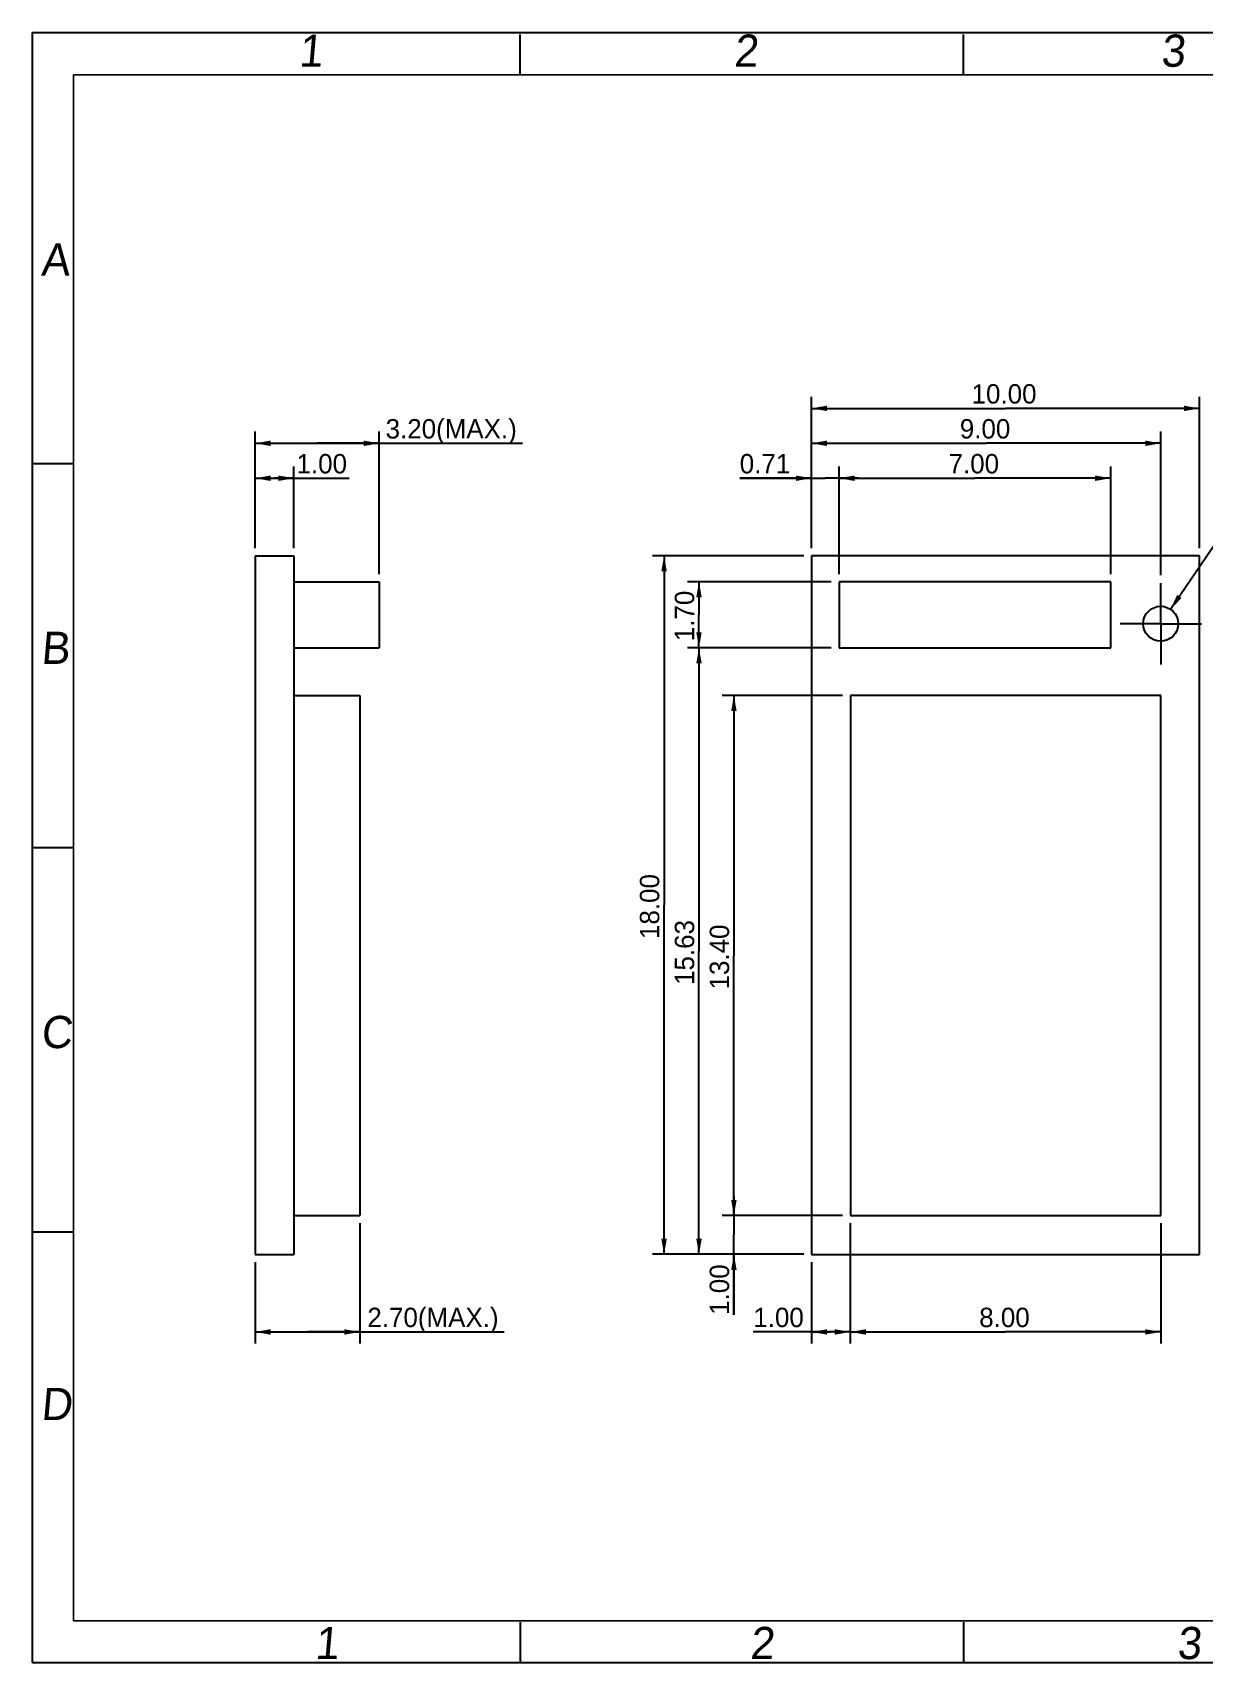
# Model space of a CAD drawing. Extents: x 0 to 297, y 0 to 210.
# Drawn here: x 0 to 151, y 0 to 210 of the extents above; entities that cross this region are included whole.
import ezdxf

# ---------------------------------------------------------------- set-up
doc = ezdxf.new("R2010")
doc.units = 0
doc.header["$LTSCALE"] = 16.335
doc.linetypes.add('CENTER', pattern=[0.6, 0.375, -0.075, 0.075, -0.075])
doc.layers.get('0').update_dxf_attribs({"linetype": 'CONTINUOUS'})
doc.layers.add('DEFAULT_1', color=7, linetype='CENTER')
doc.styles.add('TEXTSTYLE_1', font='txt')
doc.dimstyles.get("Standard").update_dxf_attribs({"dimtxt": 2.5, "dimasz": 2, "dimexe": 0.18, "dimexo": 0.0625, "dimgap": 0.09, "dimtad": 1, "dimzin": 0, "dimblk": '_FILLED', "dimblk1": '_FILLED', "dimblk2": '_FILLED', "dimcen": 0.09, "dimazin": 3, "dimtol": 1, "dimtp": 0.01, "dimtm": 0.01, "dimtfac": 1, "dimtofl": 0, "dimtmove": 0, "dimatfit": 3})

# ---------------------------------------------------------------- blocks, each defined once
blk = doc.blocks.new('_FILLED')
at = {"color": 0, "linetype": 'BYBLOCK'}
blk.add_solid([(0, 0), (-1, 0.175), (-1, -0.175)], dxfattribs=at)
blk = doc.blocks.new('*D1')
at = {"color": 4, "linetype": 'CONTINUOUS'}
for p, q in [((100.37, 143.58), (100.37, 163.08)), ((150.37, 143.58), (150.37, 163.08)), ((100.37, 161.58), (125.37, 161.58)), ((150.37, 161.58), (125.37, 161.58))]:
    blk.add_line(p, q, dxfattribs=at)
at = {"color": 4, "linetype": 'CONTINUOUS', "xscale": 2, "yscale": 2, "zscale": 2, "rotation": 180}
blk.add_blockref('_FILLED', (100.37, 161.58), dxfattribs=at)
at = {"color": 4, "linetype": 'CONTINUOUS', "xscale": 2, "yscale": 2, "zscale": 2}
blk.add_blockref('_FILLED', (150.37, 161.58), dxfattribs=at)
at = {"color": 4, "linetype": 'CONTINUOUS'}
blk.add_text('10.00', height=2.5, dxfattribs=at).set_placement((121, 162.2))
blk = doc.blocks.new('*D2')
at = {"color": 4, "linetype": 'CONTINUOUS'}
for p, q in [((99.37, 142.58), (79.87, 142.58)), ((81.37, 142.58), (81.37, 97.58)), ((81.37, 52.58), (81.37, 97.58)), ((99.37, 52.58), (79.87, 52.58))]:
    blk.add_line(p, q, dxfattribs=at)
at = {"color": 4, "linetype": 'CONTINUOUS', "xscale": 2, "yscale": 2, "zscale": 2}
for p, rotation in [((81.37, 142.58), 90), ((81.37, 52.58), 270)]:
    blk.add_blockref('_FILLED', p, dxfattribs=dict(at, rotation=rotation))
at = {"color": 4, "linetype": 'CONTINUOUS'}
blk.add_text('18.00', height=2.5, rotation=90, dxfattribs=at).set_placement((80.75, 93.21))
blk = doc.blocks.new('*D3')
at = {"color": 4, "linetype": 'CONTINUOUS'}
for p, q in [((105.37, 56.58), (105.37, 41.08)), ((145.37, 56.58), (145.37, 41.08)), ((105.37, 42.58), (125.37, 42.58)), ((145.37, 42.58), (125.37, 42.58))]:
    blk.add_line(p, q, dxfattribs=at)
at = {"color": 4, "linetype": 'CONTINUOUS', "xscale": 2, "yscale": 2, "zscale": 2, "rotation": 180}
blk.add_blockref('_FILLED', (105.37, 42.58), dxfattribs=at)
at = {"color": 4, "linetype": 'CONTINUOUS', "xscale": 2, "yscale": 2, "zscale": 2}
blk.add_blockref('_FILLED', (145.37, 42.58), dxfattribs=at)
at = {"color": 4, "linetype": 'CONTINUOUS'}
blk.add_text('8.00', height=2.5, dxfattribs=at).set_placement((121.98, 43.2))
blk = doc.blocks.new('*D4')
at = {"color": 4, "linetype": 'CONTINUOUS'}
for p, q in [((90.37, 57.58), (90.37, 60.08)), ((90.37, 60.08), (90.37, 55.08)), ((104.37, 57.58), (88.87, 57.58)), ((90.37, 44.78), (90.37, 55.08)), ((99.37, 52.58), (88.87, 52.58)), ((90.37, 52.58), (90.37, 44.78))]:
    blk.add_line(p, q, dxfattribs=at)
at = {"color": 4, "linetype": 'CONTINUOUS', "xscale": 2, "yscale": 2, "zscale": 2}
for p, rotation in [((90.37, 57.58), 270), ((90.37, 52.58), 90)]:
    blk.add_blockref('_FILLED', p, dxfattribs=dict(at, rotation=rotation))
at = {"color": 4, "linetype": 'CONTINUOUS'}
blk.add_text('1.00', height=2.5, rotation=90, dxfattribs=at).set_placement((89.75, 44.78))
blk = doc.blocks.new('*D5')
at = {"color": 4, "linetype": 'CONTINUOUS'}
for p, q in [((102.92, 130.73), (84.37, 130.73)), ((85.87, 130.73), (85.87, 91.65)), ((85.87, 52.58), (85.87, 91.65)), ((99.37, 52.58), (84.37, 52.58))]:
    blk.add_line(p, q, dxfattribs=at)
at = {"color": 4, "linetype": 'CONTINUOUS', "xscale": 2, "yscale": 2, "zscale": 2}
for p, rotation in [((85.87, 130.73), 90), ((85.87, 52.58), 270)]:
    blk.add_blockref('_FILLED', p, dxfattribs=dict(at, rotation=rotation))
at = {"color": 4, "linetype": 'CONTINUOUS'}
blk.add_text('15.63', height=2.5, rotation=90, dxfattribs=at).set_placement((85.25, 87.29))
blk = doc.blocks.new('*D6')
at = {"color": 4, "linetype": 'CONTINUOUS'}
for p, q in [((102.92, 139.23), (84.37, 139.23)), ((85.87, 139.23), (85.87, 134.98)), ((85.87, 130.73), (85.87, 134.98)), ((102.92, 130.73), (84.37, 130.73))]:
    blk.add_line(p, q, dxfattribs=at)
at = {"color": 4, "linetype": 'CONTINUOUS', "xscale": 2, "yscale": 2, "zscale": 2}
for p, rotation in [((85.87, 139.23), 90), ((85.87, 130.73), 270)]:
    blk.add_blockref('_FILLED', p, dxfattribs=dict(at, rotation=rotation))
at = {"color": 4, "linetype": 'CONTINUOUS'}
blk.add_text('1.70', height=2.5, rotation=90, dxfattribs=at).set_placement((85.25, 131.58))
blk = doc.blocks.new('*D7')
at = {"color": 4, "linetype": 'CONTINUOUS'}
for p, q in [((103.92, 140.23), (103.92, 154.08)), ((138.92, 140.23), (138.92, 154.08)), ((103.92, 152.58), (121.42, 152.58)), ((138.92, 152.58), (121.42, 152.58))]:
    blk.add_line(p, q, dxfattribs=at)
at = {"color": 4, "linetype": 'CONTINUOUS', "xscale": 2, "yscale": 2, "zscale": 2, "rotation": 180}
blk.add_blockref('_FILLED', (103.92, 152.58), dxfattribs=at)
at = {"color": 4, "linetype": 'CONTINUOUS', "xscale": 2, "yscale": 2, "zscale": 2}
blk.add_blockref('_FILLED', (138.92, 152.58), dxfattribs=at)
at = {"color": 4, "linetype": 'CONTINUOUS'}
blk.add_text('7.00', height=2.5, dxfattribs=at).set_placement((118.03, 153.2))
blk = doc.blocks.new('*D8')
at = {"color": 4, "linetype": 'CONTINUOUS'}
for p, q in [((100.37, 143.58), (100.37, 154.08)), ((103.92, 140.23), (103.92, 154.08)), ((100.37, 152.58), (91.12, 152.58)), ((91.12, 152.58), (102.15, 152.58)), ((106.42, 152.58), (102.15, 152.58)), ((103.92, 152.58), (106.42, 152.58))]:
    blk.add_line(p, q, dxfattribs=at)
at = {"color": 4, "linetype": 'CONTINUOUS', "xscale": 2, "yscale": 2, "zscale": 2}
blk.add_blockref('_FILLED', (100.37, 152.58), dxfattribs=at)
at = {"color": 4, "linetype": 'CONTINUOUS', "xscale": 2, "yscale": 2, "zscale": 2, "rotation": 180}
blk.add_blockref('_FILLED', (103.92, 152.58), dxfattribs=at)
at = {"color": 4, "linetype": 'CONTINUOUS'}
blk.add_text('0.71', height=2.5, dxfattribs=at).set_placement((91.12, 153.2))
blk = doc.blocks.new('*D9')
at = {"color": 4, "linetype": 'CONTINUOUS'}
for p, q in [((100.37, 143.58), (100.37, 158.58)), ((145.37, 140.08), (145.37, 158.58)), ((100.37, 157.08), (122.87, 157.08)), ((145.37, 157.08), (122.87, 157.08))]:
    blk.add_line(p, q, dxfattribs=at)
at = {"color": 4, "linetype": 'CONTINUOUS', "xscale": 2, "yscale": 2, "zscale": 2, "rotation": 180}
blk.add_blockref('_FILLED', (100.37, 157.08), dxfattribs=at)
at = {"color": 4, "linetype": 'CONTINUOUS', "xscale": 2, "yscale": 2, "zscale": 2}
blk.add_blockref('_FILLED', (145.37, 157.08), dxfattribs=at)
at = {"color": 4, "linetype": 'CONTINUOUS'}
blk.add_text('9.00', height=2.5, dxfattribs=at).set_placement((119.48, 157.7))
blk = doc.blocks.new('*D11')
at = {"color": 4, "linetype": 'CONTINUOUS'}
for p, q in [((104.37, 124.58), (88.87, 124.58)), ((90.37, 124.58), (90.37, 91.08)), ((90.37, 57.58), (90.37, 91.08)), ((104.37, 57.58), (88.87, 57.58))]:
    blk.add_line(p, q, dxfattribs=at)
at = {"color": 4, "linetype": 'CONTINUOUS', "xscale": 2, "yscale": 2, "zscale": 2}
for p, rotation in [((90.37, 124.58), 90), ((90.37, 57.58), 270)]:
    blk.add_blockref('_FILLED', p, dxfattribs=dict(at, rotation=rotation))
at = {"color": 4, "linetype": 'CONTINUOUS'}
blk.add_text('13.40', height=2.5, rotation=90, dxfattribs=at).set_placement((89.75, 86.71))
blk = doc.blocks.new('*D12')
at = {"color": 4, "linetype": 'CONTINUOUS'}
for p, q in [((105.37, 56.58), (105.37, 41.08)), ((100.37, 51.58), (100.37, 41.08)), ((102.87, 42.58), (92.87, 42.58)), ((100.37, 42.58), (102.87, 42.58)), ((105.37, 42.58), (102.87, 42.58))]:
    blk.add_line(p, q, dxfattribs=at)
at = {"color": 4, "linetype": 'CONTINUOUS', "xscale": 2, "yscale": 2, "zscale": 2, "rotation": 180}
blk.add_blockref('_FILLED', (100.37, 42.58), dxfattribs=at)
at = {"color": 4, "linetype": 'CONTINUOUS', "xscale": 2, "yscale": 2, "zscale": 2}
blk.add_blockref('_FILLED', (105.37, 42.58), dxfattribs=at)
at = {"color": 4, "linetype": 'CONTINUOUS'}
blk.add_text('1.00', height=2.5, dxfattribs=at).set_placement((92.87, 43.2))
blk = doc.blocks.new('*D13')
at = {"color": 4, "linetype": 'CONTINUOUS'}
for p, q in [((28.67, 143.58), (28.67, 154.08)), ((33.67, 143.58), (33.67, 154.08)), ((28.67, 152.58), (31.17, 152.58)), ((33.67, 152.58), (31.17, 152.58)), ((31.17, 152.58), (40.81, 152.58))]:
    blk.add_line(p, q, dxfattribs=at)
at = {"color": 4, "linetype": 'CONTINUOUS', "xscale": 2, "yscale": 2, "zscale": 2, "rotation": 180}
blk.add_blockref('_FILLED', (28.67, 152.58), dxfattribs=at)
at = {"color": 4, "linetype": 'CONTINUOUS', "xscale": 2, "yscale": 2, "zscale": 2}
blk.add_blockref('_FILLED', (33.67, 152.58), dxfattribs=at)
at = {"color": 4, "linetype": 'CONTINUOUS'}
blk.add_text('1.00', height=2.5, dxfattribs=at).set_placement((34.01, 153.2))
blk = doc.blocks.new('*D14')
at = {"color": 4, "linetype": 'CONTINUOUS'}
for p, q in [((28.67, 143.58), (28.67, 158.58)), ((44.67, 140.23), (44.67, 158.58)), ((28.67, 157.08), (36.67, 157.08)), ((44.67, 157.08), (36.67, 157.08)), ((36.67, 157.08), (63.12, 157.08))]:
    blk.add_line(p, q, dxfattribs=at)
at = {"color": 4, "linetype": 'CONTINUOUS', "xscale": 2, "yscale": 2, "zscale": 2, "rotation": 180}
blk.add_blockref('_FILLED', (28.67, 157.08), dxfattribs=at)
at = {"color": 4, "linetype": 'CONTINUOUS', "xscale": 2, "yscale": 2, "zscale": 2}
blk.add_blockref('_FILLED', (44.67, 157.08), dxfattribs=at)
at = {"color": 4, "linetype": 'CONTINUOUS'}
blk.add_text('3.20(MAX.)', height=2.5, dxfattribs=at).set_placement((45.49, 157.7))
blk = doc.blocks.new('*D15')
at = {"color": 4, "linetype": 'CONTINUOUS'}
for p, q in [((42.17, 56.58), (42.17, 41.08)), ((28.67, 51.58), (28.67, 41.08)), ((28.67, 42.58), (35.42, 42.58)), ((42.17, 42.58), (35.42, 42.58)), ((35.42, 42.58), (60.77, 42.58))]:
    blk.add_line(p, q, dxfattribs=at)
at = {"color": 4, "linetype": 'CONTINUOUS', "xscale": 2, "yscale": 2, "zscale": 2, "rotation": 180}
blk.add_blockref('_FILLED', (28.67, 42.58), dxfattribs=at)
at = {"color": 4, "linetype": 'CONTINUOUS', "xscale": 2, "yscale": 2, "zscale": 2}
blk.add_blockref('_FILLED', (42.17, 42.58), dxfattribs=at)
at = {"color": 4, "linetype": 'CONTINUOUS'}
blk.add_text('2.70(MAX.)', height=2.5, dxfattribs=at).set_placement((43.14, 43.2))
blk = doc.blocks.new('*D16')
at = {"color": 4, "linetype": 'CONTINUOUS'}
for p, q in [((146.64, 135.69), (158.11, 152.58)), ((158.11, 152.58), (158.11, 152.58)), ((158.11, 152.58), (172.74, 152.58))]:
    blk.add_line(p, q, dxfattribs=at)
at = {"color": 4, "linetype": 'CONTINUOUS', "xscale": 2, "yscale": 2, "zscale": 2, "rotation": 235.8047115753}
blk.add_blockref('_FILLED', (146.64, 135.69), dxfattribs=at)
at = {"color": 4, "linetype": 'CONTINUOUS'}
blk.add_text('%%c0.90', height=2.5, dxfattribs=at).set_placement((160.11, 153.2))

msp = doc.modelspace()

# ---------------------------------------------------------------- linework, layer by layer
at = {"color": 7, "linetype": 'CONTINUOUS'}
for p, q in [((0, 0), (0, 210)), ((0, 210), (297, 210)), ((62.827, 204.558), (62.827, 209.751)), ((119.942, 204.558), (119.942, 209.751)), ((5.266, 154.454), (0, 154.454)), ((28.673, 142.579), (28.673, 52.579)), ((28.673, 142.579), (33.673, 142.579)), ((33.673, 142.579), (33.673, 52.579)), ((100.372, 142.579), (100.372, 52.579)), ((150.372, 142.579), (100.372, 142.579)), ((150.372, 52.579), (150.372, 142.579)), ((33.673, 139.229), (44.673, 139.229)), ((44.673, 139.229), (44.673, 130.729)), ((103.922, 139.229), (103.922, 130.729)), ((138.922, 139.229), (103.922, 139.229)), ((138.922, 130.729), (138.922, 139.229)), ((33.673, 130.729), (44.673, 130.729)), ((103.922, 130.729), (138.922, 130.729)), ((33.673, 124.579), (42.173, 124.579)), ((42.173, 124.579), (42.173, 57.579)), ((105.372, 124.579), (105.372, 57.579)), ((145.372, 124.579), (105.372, 124.579)), ((145.372, 57.579), (145.372, 124.579)), ((5.266, 104.953), (0, 104.953)), ((33.673, 57.579), (42.173, 57.579)), ((105.372, 57.579), (145.372, 57.579)), ((5.266, 55.452), (0, 55.452)), ((28.673, 52.579), (33.673, 52.579)), ((100.372, 52.579), (150.372, 52.579)), ((62.827, 5.192), (62.827, 0)), ((119.942, 5.192), (119.942, 0)), ((0, 0), (297, 0))]:
    msp.add_line(p, q, dxfattribs=at)
at = {"color": 7, "linetype": 'CONTINUOUS', "const_width": 0.2}
for points in [[(5.266, 5.348), (5.266, 204.558)], [(5.266, 204.558), (291.734, 204.558)], [(291.734, 5.348), (5.266, 5.348)]]:
    msp.add_lwpolyline(points, dxfattribs=at)
at = {"color": 7, "linetype": 'CONTINUOUS'}
msp.add_circle((145.372, 133.829), 2.25, dxfattribs=at)
at = {"layer": 'DEFAULT_1', "color": 1, "linetype": 'CENTER'}
for q in [(145.372, 139.079), (140.122, 133.829), (145.372, 128.579), (150.622, 133.829)]:
    msp.add_line((145.372, 133.829), q, dxfattribs=at)

# ---------------------------------------------------------------- texts
at = {"color": 7, "linetype": 'CONTINUOUS', "style": 'TEXTSTYLE_1', "oblique": 5}
for s, p in [('1', (34.269, 205.597)), ('2', (90.346, 205.597)), ('3', (145.385, 205.597)), ('A', (1.053, 178.677)), ('B', (1.053, 128.65)), ('C', (1.053, 79.149)), ('D', (1.053, 31.228)), ('1', (36.346, 0.422)), ('2', (92.423, 0.422)), ('3', (147.462, 0.422))]:
    msp.add_text(s, height=4.15, dxfattribs=at).set_placement(p)

# ---------------------------------------------------------------- dimensions: what is measured, and where the dimension line sits
at = {"color": 4, "linetype": 'CONTINUOUS'}
for base, p1, p2, angle, picture, middle in [((100.372, 161.579), (150.372, 143.579), (100.372, 143.579), 180, '*D1', (125.372, 163.454)), ((103.922, 152.579), (138.922, 140.229), (103.922, 140.229), 180, '*D7', (121.422, 154.454)), ((81.372, 52.579), (99.372, 142.579), (99.372, 52.579), 270, '*D2', (79.497, 97.579)), ((85.872, 130.729), (102.922, 139.229), (102.922, 130.729), 270, '*D6', (83.997, 134.979)), ((85.872, 130.729), (99.372, 52.579), (102.922, 130.729), 90, '*D5', (83.997, 91.654)), ((90.372, 57.579), (104.372, 124.579), (104.372, 57.579), 270, '*D11', (88.497, 91.079)), ((90.372, 57.579), (99.372, 52.579), (104.372, 57.579), 90, '*D4', (88.497, 48.175))]:
    dim = msp.add_linear_dim(base=base, p1=p1, p2=p2, angle=angle, dimstyle='Standard', dxfattribs=at)
    dim.commit()
    dim.dimension.update_dxf_attribs({"geometry": picture, "text_midpoint": middle, "dimtype": 128})
for base, p1, p2, picture, middle in [((44.673, 157.079), (28.673, 143.579), (44.673, 140.229), '*D14', (54.305, 158.954)), ((42.173, 42.579), (28.673, 51.579), (42.173, 56.579), '*D15', (51.953, 44.454))]:
    dim = msp.add_linear_dim(base=base, p1=p1, p2=p2, text='<>(MAX.)', dimstyle='Standard', dxfattribs=at)
    dim.commit()
    dim.dimension.update_dxf_attribs({"geometry": picture, "text_midpoint": middle, "dimtype": 128})
for base, p1, p2, picture, middle in [((145.372, 157.079), (100.372, 143.579), (145.372, 140.079), '*D9', (122.872, 158.954)), ((33.673, 152.579), (28.673, 143.579), (33.673, 143.579), '*D13', (37.409, 154.454)), ((103.922, 152.579), (100.372, 143.579), (103.922, 140.229), '*D8', (94.518, 154.454)), ((105.372, 42.579), (100.372, 51.579), (105.372, 56.579), '*D12', (96.262, 44.454)), ((145.372, 42.579), (105.372, 56.579), (145.372, 56.579), '*D3', (125.372, 44.454))]:
    dim = msp.add_linear_dim(base=base, p1=p1, p2=p2, dimstyle='Standard', dxfattribs=at)
    dim.commit()
    dim.dimension.update_dxf_attribs({"geometry": picture, "text_midpoint": middle, "dimtype": 128})
dim = msp.add_diameter_dim_2p(p1=(146.636, 135.69), p2=(144.107, 131.968), dimstyle='Standard', dxfattribs=at)
dim.commit()
dim.dimension.update_dxf_attribs({"geometry": '*D16', "text_midpoint": (165.176, 154.454), "dimtype": 131})

doc.saveas('drawing.dxf')
